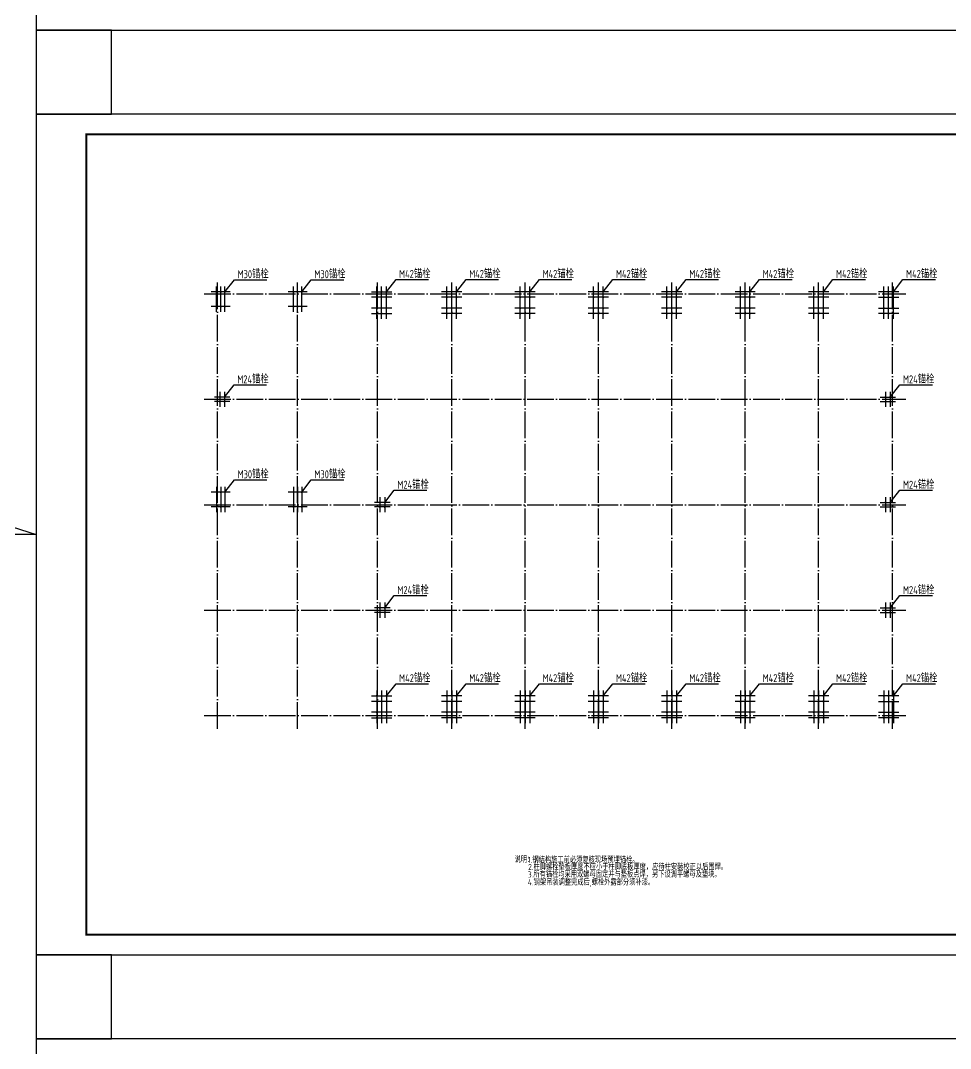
# Model space of a CAD drawing. Extents: x 9752569 to 9923256, y 1590558 to 2510207.
# Drawn here: x 9810635 to 9880338, y 2196545 to 2273595 of the extents above; entities that cross this region are included whole.
import ezdxf

# ---------------------------------------------------------------- set-up
doc = ezdxf.new("R2010")
doc.units = 0
doc.header["$LTSCALE"] = 1000
doc.header["$MEASUREMENT"] = 0
doc.linetypes.add('DOTE', pattern=[2.42, 2, -0.2, 0.02, -0.2])
for name, color, linetype in [('10', 7, 'CONTINUOUS'), ('DOTE', 8, 'DOTE'), ('PUB_TEXT', 7, 'CONTINUOUS'), ('PUB_TITLE', 4, 'CONTINUOUS'), ('一般文字', 6, 'CONTINUOUS')]:
    doc.layers.add(name, color=color, linetype=linetype)
doc.styles.add('TSSD_DIMENSION', font='atssdeng.shx', dxfattribs={"width": 0.7, "bigfont": 'atssdchn.shx'})
doc.styles.add('TSSD_REIN', font='atssdeng.shx', dxfattribs={"width": 0.7, "bigfont": 'atssdchn.shx'})

msp = doc.modelspace()

# ---------------------------------------------------------------- linework, layer by layer
at = {"layer": '10', "color": 1}
for p, q in [((9826350.8, 2253252.4), (9824931.1, 2253252.4)), ((9825331.1, 2251752.4), (9825331.1, 2253652.1)), ((9825641, 2251752.4), (9825641, 2253652.1)), ((9825950.8, 2251752.4), (9825950.8, 2253652.1)), ((9832111, 2253252.4), (9830691.3, 2253252.4)), ((9831091.3, 2251752.4), (9831091.3, 2253652.1)), ((9831401.1, 2251752.4), (9831401.1, 2253652.1)), ((9831711, 2251752.4), (9831711, 2253652.1)), ((9836941.1, 2253272.4), (9838460.8, 2253272.4)), ((9837341.1, 2251232.4), (9837341.1, 2253672.1)), ((9837701, 2251232.4), (9837701, 2253672.1)), ((9838060.8, 2251232.4), (9838060.8, 2253672.1)), ((9843711, 2253272.4), (9842191.3, 2253272.4)), ((9842591.3, 2251232.4), (9842591.3, 2253672.1)), ((9842951.1, 2251232.4), (9842951.1, 2253672.1)), ((9843311, 2251232.4), (9843311, 2253672.1)), ((9849211, 2253272.4), (9847691.3, 2253272.4)), ((9848091.3, 2251232.4), (9848091.3, 2253672.1)), ((9848451.1, 2251232.4), (9848451.1, 2253672.1)), ((9848811, 2251232.4), (9848811, 2253672.1)), ((9854711, 2253272.4), (9853191.3, 2253272.4)), ((9853591.3, 2251232.4), (9853591.3, 2253672.1)), ((9853951.1, 2251232.4), (9853951.1, 2253672.1)), ((9854311, 2251232.4), (9854311, 2253672.1)), ((9860211, 2253272.4), (9858691.3, 2253272.4)), ((9859091.3, 2251232.4), (9859091.3, 2253672.1)), ((9859451.1, 2251232.4), (9859451.1, 2253672.1)), ((9859811, 2251232.4), (9859811, 2253672.1)), ((9865711, 2253272.4), (9864191.3, 2253272.4)), ((9864591.3, 2251232.4), (9864591.3, 2253672.1)), ((9864951.1, 2251232.4), (9864951.1, 2253672.1)), ((9865311, 2251232.4), (9865311, 2253672.1)), ((9871211, 2253272.4), (9869691.3, 2253272.4)), ((9870091.3, 2251232.4), (9870091.3, 2253672.1)), ((9870451.1, 2251232.4), (9870451.1, 2253672.1)), ((9870811, 2251232.4), (9870811, 2253672.1)), ((9876461.1, 2253272.4), (9874941.4, 2253272.4)), ((9875341.4, 2251232.4), (9875341.4, 2253672.1)), ((9875701.3, 2251232.4), (9875701.3, 2253672.1)), ((9876061.1, 2251232.4), (9876061.1, 2253672.1)), ((9838460.8, 2252862.4), (9836941.1, 2252862.4)), ((9843711, 2252862.4), (9842191.3, 2252862.4)), ((9849211, 2252862.4), (9847691.3, 2252862.4)), ((9854711, 2252862.4), (9853191.3, 2252862.4)), ((9860211, 2252862.4), (9858691.3, 2252862.4)), ((9865711, 2252862.4), (9864191.3, 2252862.4)), ((9871211, 2252862.4), (9869691.3, 2252862.4)), ((9874941.4, 2252862.4), (9876461.1, 2252862.4)), ((9826350.8, 2252152.4), (9824931.1, 2252152.4)), ((9832111, 2252152.4), (9830691.3, 2252152.4)), ((9838460.8, 2252042.4), (9836941.1, 2252042.4)), ((9836941.1, 2251632.4), (9838460.8, 2251632.4)), ((9843711, 2252042.4), (9842191.3, 2252042.4)), ((9843711, 2251632.4), (9842191.3, 2251632.4)), ((9849211, 2252042.4), (9847691.3, 2252042.4)), ((9849211, 2251632.4), (9847691.3, 2251632.4)), ((9854711, 2252042.4), (9853191.3, 2252042.4)), ((9854711, 2251632.4), (9853191.3, 2251632.4)), ((9860211, 2252042.4), (9858691.3, 2252042.4)), ((9860211, 2251632.4), (9858691.3, 2251632.4)), ((9865711, 2252042.4), (9864191.3, 2252042.4)), ((9865711, 2251632.4), (9864191.3, 2251632.4)), ((9871211, 2252042.4), (9869691.3, 2252042.4)), ((9871211, 2251632.4), (9869691.3, 2251632.4)), ((9874941.4, 2252042.4), (9876461.1, 2252042.4)), ((9876461.1, 2251632.4), (9874941.4, 2251632.4)), ((9826330.8, 2245372.2), (9825171.1, 2245372.2)), ((9825571.1, 2245772.2), (9825571.1, 2244632.6)), ((9825930.8, 2245772.2), (9825930.8, 2244632.6)), ((9875071.4, 2245372.2), (9876231.1, 2245372.2)), ((9875471.4, 2245772.2), (9875471.4, 2244632.6)), ((9875831.1, 2245772.2), (9875831.1, 2244632.6)), ((9826330.8, 2245032.2), (9825171.1, 2245032.2)), ((9875071.4, 2245032.2), (9876231.1, 2245032.2)), ((9825331.1, 2238652.4), (9825331.1, 2236752.7)), ((9825641, 2238652.4), (9825641, 2236752.7)), ((9825950.8, 2238652.4), (9825950.8, 2236752.7)), ((9831091.3, 2238652.4), (9831091.3, 2236752.7)), ((9831401.1, 2238652.4), (9831401.1, 2236752.7)), ((9831711, 2238652.4), (9831711, 2236752.7)), ((9826350.8, 2238252.4), (9824931.1, 2238252.4)), ((9832111, 2238252.4), (9830691.3, 2238252.4)), ((9837571.1, 2237872.2), (9837571.1, 2236732.6)), ((9837930.8, 2237872.2), (9837930.8, 2236732.6)), ((9875471.4, 2237872.2), (9875471.4, 2236732.6)), ((9875831.1, 2237872.2), (9875831.1, 2236732.6)), ((9826350.8, 2237152.4), (9824931.1, 2237152.4)), ((9832111, 2237152.4), (9830691.3, 2237152.4)), ((9838330.8, 2237472.2), (9837171.1, 2237472.2)), ((9838330.8, 2237132.2), (9837171.1, 2237132.2)), ((9875071.4, 2237472.2), (9876231.1, 2237472.2)), ((9875071.4, 2237132.2), (9876231.1, 2237132.2)), ((9837571.1, 2229972.2), (9837571.1, 2228832.6)), ((9837930.8, 2229972.2), (9837930.8, 2228832.6)), ((9875471.4, 2229972.2), (9875471.4, 2228832.6)), ((9875831.1, 2229972.2), (9875831.1, 2228832.6)), ((9838330.8, 2229572.2), (9837171.1, 2229572.2)), ((9838330.8, 2229232.2), (9837171.1, 2229232.2)), ((9875071.4, 2229572.2), (9876231.1, 2229572.2)), ((9875071.4, 2229232.2), (9876231.1, 2229232.2)), ((9836941.1, 2222972.4), (9838460.8, 2222972.4)), ((9837341.1, 2223372.4), (9837341.1, 2220932.7)), ((9837701, 2223372.4), (9837701, 2220932.7)), ((9838060.8, 2223372.4), (9838060.8, 2220932.7)), ((9843711, 2222972.4), (9842191.3, 2222972.4)), ((9842591.3, 2223372.4), (9842591.3, 2220932.7)), ((9842951.1, 2223372.4), (9842951.1, 2220932.7)), ((9843311, 2223372.4), (9843311, 2220932.7)), ((9849211, 2222972.4), (9847691.3, 2222972.4)), ((9848091.3, 2223372.4), (9848091.3, 2220932.7)), ((9848451.1, 2223372.4), (9848451.1, 2220932.7)), ((9848811, 2223372.4), (9848811, 2220932.7)), ((9854711, 2222972.4), (9853191.3, 2222972.4)), ((9853591.3, 2223372.4), (9853591.3, 2220932.7)), ((9853951.1, 2223372.4), (9853951.1, 2220932.7)), ((9854311, 2223372.4), (9854311, 2220932.7)), ((9860211, 2222972.4), (9858691.3, 2222972.4)), ((9859091.3, 2223372.4), (9859091.3, 2220932.7)), ((9859451.1, 2223372.4), (9859451.1, 2220932.7)), ((9859811, 2223372.4), (9859811, 2220932.7)), ((9865711, 2222972.4), (9864191.3, 2222972.4)), ((9864591.3, 2223372.4), (9864591.3, 2220932.7)), ((9864951.1, 2223372.4), (9864951.1, 2220932.7)), ((9865311, 2223372.4), (9865311, 2220932.7)), ((9871211, 2222972.4), (9869691.3, 2222972.4)), ((9870091.3, 2223372.4), (9870091.3, 2220932.7)), ((9870451.1, 2223372.4), (9870451.1, 2220932.7)), ((9870811, 2223372.4), (9870811, 2220932.7)), ((9876461.1, 2222972.4), (9874941.4, 2222972.4)), ((9875341.4, 2223372.4), (9875341.4, 2220932.7)), ((9875701.3, 2223372.4), (9875701.3, 2220932.7)), ((9876061.1, 2223372.4), (9876061.1, 2220932.7)), ((9838460.8, 2222562.4), (9836941.1, 2222562.4)), ((9843711, 2222562.4), (9842191.3, 2222562.4)), ((9849211, 2222562.4), (9847691.3, 2222562.4)), ((9854711, 2222562.4), (9853191.3, 2222562.4)), ((9860211, 2222562.4), (9858691.3, 2222562.4)), ((9865711, 2222562.4), (9864191.3, 2222562.4)), ((9871211, 2222562.4), (9869691.3, 2222562.4)), ((9874941.4, 2222562.4), (9876461.1, 2222562.4)), ((9838460.8, 2221742.4), (9836941.1, 2221742.4)), ((9843711, 2221742.4), (9842191.3, 2221742.4)), ((9849211, 2221742.4), (9847691.3, 2221742.4)), ((9854711, 2221742.4), (9853191.3, 2221742.4)), ((9860211, 2221742.4), (9858691.3, 2221742.4)), ((9865711, 2221742.4), (9864191.3, 2221742.4)), ((9871211, 2221742.4), (9869691.3, 2221742.4)), ((9874941.4, 2221742.4), (9876461.1, 2221742.4)), ((9836941.1, 2221332.4), (9838460.8, 2221332.4)), ((9843711, 2221332.4), (9842191.3, 2221332.4)), ((9849211, 2221332.4), (9847691.3, 2221332.4)), ((9854711, 2221332.4), (9853191.3, 2221332.4)), ((9860211, 2221332.4), (9858691.3, 2221332.4)), ((9865711, 2221332.4), (9864191.3, 2221332.4)), ((9871211, 2221332.4), (9869691.3, 2221332.4)), ((9876461.1, 2221332.4), (9874941.4, 2221332.4))]:
    msp.add_line(p, q, dxfattribs=at)
at = {"layer": '10', "const_width": 75}
for points in [[(9825293.6, 2253252.4, -1), (9825368.6, 2253252.4, -1), (9825293.6, 2253252.4, -1)], [(9825603.5, 2253252.4, -1), (9825678.5, 2253252.4, -1), (9825603.5, 2253252.4, -1)], [(9825913.3, 2253252.4, -1), (9825988.3, 2253252.4, -1), (9825913.3, 2253252.4, -1)], [(9831053.8, 2253252.4, -1), (9831128.8, 2253252.4, -1), (9831053.8, 2253252.4, -1)], [(9831363.6, 2253252.4, -1), (9831438.6, 2253252.4, -1), (9831363.6, 2253252.4, -1)], [(9831673.5, 2253252.4, -1), (9831748.5, 2253252.4, -1), (9831673.5, 2253252.4, -1)], [(9837378.6, 2253272.4, 1), (9837303.6, 2253272.4, 1), (9837378.6, 2253272.4, 1)], [(9837738.5, 2253272.4, 1), (9837663.5, 2253272.4, 1), (9837738.5, 2253272.4, 1)], [(9838098.3, 2253272.4, 1), (9838023.3, 2253272.4, 1), (9838098.3, 2253272.4, 1)], [(9842553.8, 2253272.4, -1), (9842628.8, 2253272.4, -1), (9842553.8, 2253272.4, -1)], [(9842913.6, 2253272.4, -1), (9842988.6, 2253272.4, -1), (9842913.6, 2253272.4, -1)], [(9843273.5, 2253272.4, -1), (9843348.5, 2253272.4, -1), (9843273.5, 2253272.4, -1)], [(9848053.8, 2253272.4, -1), (9848128.8, 2253272.4, -1), (9848053.8, 2253272.4, -1)], [(9848413.6, 2253272.4, -1), (9848488.6, 2253272.4, -1), (9848413.6, 2253272.4, -1)], [(9848773.5, 2253272.4, -1), (9848848.5, 2253272.4, -1), (9848773.5, 2253272.4, -1)], [(9853553.8, 2253272.4, -1), (9853628.8, 2253272.4, -1), (9853553.8, 2253272.4, -1)], [(9853913.6, 2253272.4, -1), (9853988.6, 2253272.4, -1), (9853913.6, 2253272.4, -1)], [(9854273.5, 2253272.4, -1), (9854348.5, 2253272.4, -1), (9854273.5, 2253272.4, -1)], [(9859053.8, 2253272.4, -1), (9859128.8, 2253272.4, -1), (9859053.8, 2253272.4, -1)], [(9859413.6, 2253272.4, -1), (9859488.6, 2253272.4, -1), (9859413.6, 2253272.4, -1)], [(9859773.5, 2253272.4, -1), (9859848.5, 2253272.4, -1), (9859773.5, 2253272.4, -1)], [(9864553.8, 2253272.4, -1), (9864628.8, 2253272.4, -1), (9864553.8, 2253272.4, -1)], [(9864913.6, 2253272.4, -1), (9864988.6, 2253272.4, -1), (9864913.6, 2253272.4, -1)], [(9865273.5, 2253272.4, -1), (9865348.5, 2253272.4, -1), (9865273.5, 2253272.4, -1)], [(9870053.8, 2253272.4, -1), (9870128.8, 2253272.4, -1), (9870053.8, 2253272.4, -1)], [(9870413.6, 2253272.4, -1), (9870488.6, 2253272.4, -1), (9870413.6, 2253272.4, -1)], [(9870773.5, 2253272.4, -1), (9870848.5, 2253272.4, -1), (9870773.5, 2253272.4, -1)], [(9875303.9, 2253272.4, -1), (9875378.9, 2253272.4, -1), (9875303.9, 2253272.4, -1)], [(9875663.8, 2253272.4, -1), (9875738.8, 2253272.4, -1), (9875663.8, 2253272.4, -1)], [(9876023.6, 2253272.4, -1), (9876098.6, 2253272.4, -1), (9876023.6, 2253272.4, -1)], [(9825293.6, 2252152.4, -1), (9825368.6, 2252152.4, -1), (9825293.6, 2252152.4, -1)], [(9825603.5, 2252152.4, -1), (9825678.5, 2252152.4, -1), (9825603.5, 2252152.4, -1)], [(9825913.3, 2252152.4, -1), (9825988.3, 2252152.4, -1), (9825913.3, 2252152.4, -1)], [(9831053.8, 2252152.4, -1), (9831128.8, 2252152.4, -1), (9831053.8, 2252152.4, -1)], [(9831363.6, 2252152.4, -1), (9831438.6, 2252152.4, -1), (9831363.6, 2252152.4, -1)], [(9831673.5, 2252152.4, -1), (9831748.5, 2252152.4, -1), (9831673.5, 2252152.4, -1)], [(9837303.6, 2252862.4, -1), (9837378.6, 2252862.4, -1), (9837303.6, 2252862.4, -1)], [(9838023.3, 2252862.4, -1), (9838098.3, 2252862.4, -1), (9838023.3, 2252862.4, -1)], [(9842553.8, 2252862.4, -1), (9842628.8, 2252862.4, -1), (9842553.8, 2252862.4, -1)], [(9843273.5, 2252862.4, -1), (9843348.5, 2252862.4, -1), (9843273.5, 2252862.4, -1)], [(9848053.8, 2252862.4, -1), (9848128.8, 2252862.4, -1), (9848053.8, 2252862.4, -1)], [(9848773.5, 2252862.4, -1), (9848848.5, 2252862.4, -1), (9848773.5, 2252862.4, -1)], [(9853553.8, 2252862.4, -1), (9853628.8, 2252862.4, -1), (9853553.8, 2252862.4, -1)], [(9854273.5, 2252862.4, -1), (9854348.5, 2252862.4, -1), (9854273.5, 2252862.4, -1)], [(9859053.8, 2252862.4, -1), (9859128.8, 2252862.4, -1), (9859053.8, 2252862.4, -1)], [(9859773.5, 2252862.4, -1), (9859848.5, 2252862.4, -1), (9859773.5, 2252862.4, -1)], [(9864553.8, 2252862.4, -1), (9864628.8, 2252862.4, -1), (9864553.8, 2252862.4, -1)], [(9865273.5, 2252862.4, -1), (9865348.5, 2252862.4, -1), (9865273.5, 2252862.4, -1)], [(9870053.8, 2252862.4, -1), (9870128.8, 2252862.4, -1), (9870053.8, 2252862.4, -1)], [(9870773.5, 2252862.4, -1), (9870848.5, 2252862.4, -1), (9870773.5, 2252862.4, -1)], [(9875378.9, 2252862.4, 1), (9875303.9, 2252862.4, 1), (9875378.9, 2252862.4, 1)], [(9876098.6, 2252862.4, 1), (9876023.6, 2252862.4, 1), (9876098.6, 2252862.4, 1)], [(9837303.6, 2252042.4, -1), (9837378.6, 2252042.4, -1), (9837303.6, 2252042.4, -1)], [(9837378.6, 2251632.4, 1), (9837303.6, 2251632.4, 1), (9837378.6, 2251632.4, 1)], [(9837738.5, 2251632.4, 1), (9837663.5, 2251632.4, 1), (9837738.5, 2251632.4, 1)], [(9838023.3, 2252042.4, -1), (9838098.3, 2252042.4, -1), (9838023.3, 2252042.4, -1)], [(9838098.3, 2251632.4, 1), (9838023.3, 2251632.4, 1), (9838098.3, 2251632.4, 1)], [(9842553.8, 2252042.4, -1), (9842628.8, 2252042.4, -1), (9842553.8, 2252042.4, -1)], [(9842553.8, 2251632.4, -1), (9842628.8, 2251632.4, -1), (9842553.8, 2251632.4, -1)], [(9842913.6, 2251632.4, -1), (9842988.6, 2251632.4, -1), (9842913.6, 2251632.4, -1)], [(9843273.5, 2252042.4, -1), (9843348.5, 2252042.4, -1), (9843273.5, 2252042.4, -1)], [(9843273.5, 2251632.4, -1), (9843348.5, 2251632.4, -1), (9843273.5, 2251632.4, -1)], [(9848053.8, 2252042.4, -1), (9848128.8, 2252042.4, -1), (9848053.8, 2252042.4, -1)], [(9848053.8, 2251632.4, -1), (9848128.8, 2251632.4, -1), (9848053.8, 2251632.4, -1)], [(9848413.6, 2251632.4, -1), (9848488.6, 2251632.4, -1), (9848413.6, 2251632.4, -1)], [(9848773.5, 2252042.4, -1), (9848848.5, 2252042.4, -1), (9848773.5, 2252042.4, -1)], [(9848773.5, 2251632.4, -1), (9848848.5, 2251632.4, -1), (9848773.5, 2251632.4, -1)], [(9853553.8, 2252042.4, -1), (9853628.8, 2252042.4, -1), (9853553.8, 2252042.4, -1)], [(9853553.8, 2251632.4, -1), (9853628.8, 2251632.4, -1), (9853553.8, 2251632.4, -1)], [(9853913.6, 2251632.4, -1), (9853988.6, 2251632.4, -1), (9853913.6, 2251632.4, -1)], [(9854273.5, 2252042.4, -1), (9854348.5, 2252042.4, -1), (9854273.5, 2252042.4, -1)], [(9854273.5, 2251632.4, -1), (9854348.5, 2251632.4, -1), (9854273.5, 2251632.4, -1)], [(9859053.8, 2252042.4, -1), (9859128.8, 2252042.4, -1), (9859053.8, 2252042.4, -1)], [(9859053.8, 2251632.4, -1), (9859128.8, 2251632.4, -1), (9859053.8, 2251632.4, -1)], [(9859413.6, 2251632.4, -1), (9859488.6, 2251632.4, -1), (9859413.6, 2251632.4, -1)], [(9859773.5, 2252042.4, -1), (9859848.5, 2252042.4, -1), (9859773.5, 2252042.4, -1)], [(9859773.5, 2251632.4, -1), (9859848.5, 2251632.4, -1), (9859773.5, 2251632.4, -1)], [(9864553.8, 2252042.4, -1), (9864628.8, 2252042.4, -1), (9864553.8, 2252042.4, -1)], [(9864553.8, 2251632.4, -1), (9864628.8, 2251632.4, -1), (9864553.8, 2251632.4, -1)], [(9864913.6, 2251632.4, -1), (9864988.6, 2251632.4, -1), (9864913.6, 2251632.4, -1)], [(9865273.5, 2252042.4, -1), (9865348.5, 2252042.4, -1), (9865273.5, 2252042.4, -1)], [(9865273.5, 2251632.4, -1), (9865348.5, 2251632.4, -1), (9865273.5, 2251632.4, -1)], [(9870053.8, 2252042.4, -1), (9870128.8, 2252042.4, -1), (9870053.8, 2252042.4, -1)], [(9870053.8, 2251632.4, -1), (9870128.8, 2251632.4, -1), (9870053.8, 2251632.4, -1)], [(9870413.6, 2251632.4, -1), (9870488.6, 2251632.4, -1), (9870413.6, 2251632.4, -1)], [(9870773.5, 2252042.4, -1), (9870848.5, 2252042.4, -1), (9870773.5, 2252042.4, -1)], [(9870773.5, 2251632.4, -1), (9870848.5, 2251632.4, -1), (9870773.5, 2251632.4, -1)], [(9875378.9, 2252042.4, 1), (9875303.9, 2252042.4, 1), (9875378.9, 2252042.4, 1)], [(9875303.9, 2251632.4, -1), (9875378.9, 2251632.4, -1), (9875303.9, 2251632.4, -1)], [(9875663.8, 2251632.4, -1), (9875738.8, 2251632.4, -1), (9875663.8, 2251632.4, -1)], [(9876098.6, 2252042.4, 1), (9876023.6, 2252042.4, 1), (9876098.6, 2252042.4, 1)], [(9876023.6, 2251632.4, -1), (9876098.6, 2251632.4, -1), (9876023.6, 2251632.4, -1)], [(9825571.1, 2245334.7, 1), (9825571.1, 2245409.7, 1), (9825571.1, 2245334.7, 1)], [(9825930.8, 2245334.7, 1), (9825930.8, 2245409.7, 1), (9825930.8, 2245334.7, 1)], [(9875471.4, 2245334.7, -1), (9875471.4, 2245409.7, -1), (9875471.4, 2245334.7, -1)], [(9875831.1, 2245334.7, -1), (9875831.1, 2245409.7, -1), (9875831.1, 2245334.7, -1)], [(9825571.1, 2244994.7, 1), (9825571.1, 2245069.7, 1), (9825571.1, 2244994.7, 1)], [(9825930.8, 2244994.7, 1), (9825930.8, 2245069.7, 1), (9825930.8, 2244994.7, 1)], [(9875471.4, 2244994.7, -1), (9875471.4, 2245069.7, -1), (9875471.4, 2244994.7, -1)], [(9875831.1, 2244994.7, -1), (9875831.1, 2245069.7, -1), (9875831.1, 2244994.7, -1)], [(9825293.6, 2238252.4, 1), (9825368.6, 2238252.4, 1), (9825293.6, 2238252.4, 1)], [(9825603.5, 2238252.4, 1), (9825678.5, 2238252.4, 1), (9825603.5, 2238252.4, 1)], [(9825913.3, 2238252.4, 1), (9825988.3, 2238252.4, 1), (9825913.3, 2238252.4, 1)], [(9831053.8, 2238252.4, 1), (9831128.8, 2238252.4, 1), (9831053.8, 2238252.4, 1)], [(9831363.6, 2238252.4, 1), (9831438.6, 2238252.4, 1), (9831363.6, 2238252.4, 1)], [(9831673.5, 2238252.4, 1), (9831748.5, 2238252.4, 1), (9831673.5, 2238252.4, 1)], [(9837571.1, 2237434.7, 1), (9837571.1, 2237509.7, 1), (9837571.1, 2237434.7, 1)], [(9837930.8, 2237434.7, 1), (9837930.8, 2237509.7, 1), (9837930.8, 2237434.7, 1)], [(9875471.4, 2237434.7, -1), (9875471.4, 2237509.7, -1), (9875471.4, 2237434.7, -1)], [(9875831.1, 2237434.7, -1), (9875831.1, 2237509.7, -1), (9875831.1, 2237434.7, -1)], [(9825293.6, 2237152.4, 1), (9825368.6, 2237152.4, 1), (9825293.6, 2237152.4, 1)], [(9825603.5, 2237152.4, 1), (9825678.5, 2237152.4, 1), (9825603.5, 2237152.4, 1)], [(9825913.3, 2237152.4, 1), (9825988.3, 2237152.4, 1), (9825913.3, 2237152.4, 1)], [(9831053.8, 2237152.4, 1), (9831128.8, 2237152.4, 1), (9831053.8, 2237152.4, 1)], [(9831363.6, 2237152.4, 1), (9831438.6, 2237152.4, 1), (9831363.6, 2237152.4, 1)], [(9831673.5, 2237152.4, 1), (9831748.5, 2237152.4, 1), (9831673.5, 2237152.4, 1)], [(9837571.1, 2237094.7, 1), (9837571.1, 2237169.7, 1), (9837571.1, 2237094.7, 1)], [(9837930.8, 2237094.7, 1), (9837930.8, 2237169.7, 1), (9837930.8, 2237094.7, 1)], [(9875471.4, 2237094.7, -1), (9875471.4, 2237169.7, -1), (9875471.4, 2237094.7, -1)], [(9875831.1, 2237094.7, -1), (9875831.1, 2237169.7, -1), (9875831.1, 2237094.7, -1)], [(9837571.1, 2229534.7, 1), (9837571.1, 2229609.7, 1), (9837571.1, 2229534.7, 1)], [(9837571.1, 2229194.7, 1), (9837571.1, 2229269.7, 1), (9837571.1, 2229194.7, 1)], [(9837930.8, 2229534.7, 1), (9837930.8, 2229609.7, 1), (9837930.8, 2229534.7, 1)], [(9837930.8, 2229194.7, 1), (9837930.8, 2229269.7, 1), (9837930.8, 2229194.7, 1)], [(9875471.4, 2229534.7, -1), (9875471.4, 2229609.7, -1), (9875471.4, 2229534.7, -1)], [(9875471.4, 2229194.7, -1), (9875471.4, 2229269.7, -1), (9875471.4, 2229194.7, -1)], [(9875831.1, 2229534.7, -1), (9875831.1, 2229609.7, -1), (9875831.1, 2229534.7, -1)], [(9875831.1, 2229194.7, -1), (9875831.1, 2229269.7, -1), (9875831.1, 2229194.7, -1)], [(9837378.6, 2222972.4, -1), (9837303.6, 2222972.4, -1), (9837378.6, 2222972.4, -1)], [(9837738.5, 2222972.4, -1), (9837663.5, 2222972.4, -1), (9837738.5, 2222972.4, -1)], [(9838098.3, 2222972.4, -1), (9838023.3, 2222972.4, -1), (9838098.3, 2222972.4, -1)], [(9842553.8, 2222972.4, 1), (9842628.8, 2222972.4, 1), (9842553.8, 2222972.4, 1)], [(9842913.6, 2222972.4, 1), (9842988.6, 2222972.4, 1), (9842913.6, 2222972.4, 1)], [(9843273.5, 2222972.4, 1), (9843348.5, 2222972.4, 1), (9843273.5, 2222972.4, 1)], [(9848053.8, 2222972.4, 1), (9848128.8, 2222972.4, 1), (9848053.8, 2222972.4, 1)], [(9848413.6, 2222972.4, 1), (9848488.6, 2222972.4, 1), (9848413.6, 2222972.4, 1)], [(9848773.5, 2222972.4, 1), (9848848.5, 2222972.4, 1), (9848773.5, 2222972.4, 1)], [(9853553.8, 2222972.4, 1), (9853628.8, 2222972.4, 1), (9853553.8, 2222972.4, 1)], [(9853913.6, 2222972.4, 1), (9853988.6, 2222972.4, 1), (9853913.6, 2222972.4, 1)], [(9854273.5, 2222972.4, 1), (9854348.5, 2222972.4, 1), (9854273.5, 2222972.4, 1)], [(9859053.8, 2222972.4, 1), (9859128.8, 2222972.4, 1), (9859053.8, 2222972.4, 1)], [(9859413.6, 2222972.4, 1), (9859488.6, 2222972.4, 1), (9859413.6, 2222972.4, 1)], [(9859773.5, 2222972.4, 1), (9859848.5, 2222972.4, 1), (9859773.5, 2222972.4, 1)], [(9864553.8, 2222972.4, 1), (9864628.8, 2222972.4, 1), (9864553.8, 2222972.4, 1)], [(9864913.6, 2222972.4, 1), (9864988.6, 2222972.4, 1), (9864913.6, 2222972.4, 1)], [(9865273.5, 2222972.4, 1), (9865348.5, 2222972.4, 1), (9865273.5, 2222972.4, 1)], [(9870053.8, 2222972.4, 1), (9870128.8, 2222972.4, 1), (9870053.8, 2222972.4, 1)], [(9870413.6, 2222972.4, 1), (9870488.6, 2222972.4, 1), (9870413.6, 2222972.4, 1)], [(9870773.5, 2222972.4, 1), (9870848.5, 2222972.4, 1), (9870773.5, 2222972.4, 1)], [(9875303.9, 2222972.4, 1), (9875378.9, 2222972.4, 1), (9875303.9, 2222972.4, 1)], [(9875663.8, 2222972.4, 1), (9875738.8, 2222972.4, 1), (9875663.8, 2222972.4, 1)], [(9876023.6, 2222972.4, 1), (9876098.6, 2222972.4, 1), (9876023.6, 2222972.4, 1)], [(9837303.6, 2222562.4, 1), (9837378.6, 2222562.4, 1), (9837303.6, 2222562.4, 1)], [(9838023.3, 2222562.4, 1), (9838098.3, 2222562.4, 1), (9838023.3, 2222562.4, 1)], [(9842553.8, 2222562.4, 1), (9842628.8, 2222562.4, 1), (9842553.8, 2222562.4, 1)], [(9843273.5, 2222562.4, 1), (9843348.5, 2222562.4, 1), (9843273.5, 2222562.4, 1)], [(9848053.8, 2222562.4, 1), (9848128.8, 2222562.4, 1), (9848053.8, 2222562.4, 1)], [(9848773.5, 2222562.4, 1), (9848848.5, 2222562.4, 1), (9848773.5, 2222562.4, 1)], [(9853553.8, 2222562.4, 1), (9853628.8, 2222562.4, 1), (9853553.8, 2222562.4, 1)], [(9854273.5, 2222562.4, 1), (9854348.5, 2222562.4, 1), (9854273.5, 2222562.4, 1)], [(9859053.8, 2222562.4, 1), (9859128.8, 2222562.4, 1), (9859053.8, 2222562.4, 1)], [(9859773.5, 2222562.4, 1), (9859848.5, 2222562.4, 1), (9859773.5, 2222562.4, 1)], [(9864553.8, 2222562.4, 1), (9864628.8, 2222562.4, 1), (9864553.8, 2222562.4, 1)], [(9865273.5, 2222562.4, 1), (9865348.5, 2222562.4, 1), (9865273.5, 2222562.4, 1)], [(9870053.8, 2222562.4, 1), (9870128.8, 2222562.4, 1), (9870053.8, 2222562.4, 1)], [(9870773.5, 2222562.4, 1), (9870848.5, 2222562.4, 1), (9870773.5, 2222562.4, 1)], [(9875378.9, 2222562.4, -1), (9875303.9, 2222562.4, -1), (9875378.9, 2222562.4, -1)], [(9876098.6, 2222562.4, -1), (9876023.6, 2222562.4, -1), (9876098.6, 2222562.4, -1)], [(9837303.6, 2221742.4, 1), (9837378.6, 2221742.4, 1), (9837303.6, 2221742.4, 1)], [(9837378.6, 2221332.4, -1), (9837303.6, 2221332.4, -1), (9837378.6, 2221332.4, -1)], [(9837738.5, 2221332.4, -1), (9837663.5, 2221332.4, -1), (9837738.5, 2221332.4, -1)], [(9838023.3, 2221742.4, 1), (9838098.3, 2221742.4, 1), (9838023.3, 2221742.4, 1)], [(9838098.3, 2221332.4, -1), (9838023.3, 2221332.4, -1), (9838098.3, 2221332.4, -1)], [(9842553.8, 2221742.4, 1), (9842628.8, 2221742.4, 1), (9842553.8, 2221742.4, 1)], [(9842553.8, 2221332.4, 1), (9842628.8, 2221332.4, 1), (9842553.8, 2221332.4, 1)], [(9842913.6, 2221332.4, 1), (9842988.6, 2221332.4, 1), (9842913.6, 2221332.4, 1)], [(9843273.5, 2221742.4, 1), (9843348.5, 2221742.4, 1), (9843273.5, 2221742.4, 1)], [(9843273.5, 2221332.4, 1), (9843348.5, 2221332.4, 1), (9843273.5, 2221332.4, 1)], [(9848053.8, 2221742.4, 1), (9848128.8, 2221742.4, 1), (9848053.8, 2221742.4, 1)], [(9848053.8, 2221332.4, 1), (9848128.8, 2221332.4, 1), (9848053.8, 2221332.4, 1)], [(9848413.6, 2221332.4, 1), (9848488.6, 2221332.4, 1), (9848413.6, 2221332.4, 1)], [(9848773.5, 2221742.4, 1), (9848848.5, 2221742.4, 1), (9848773.5, 2221742.4, 1)], [(9848773.5, 2221332.4, 1), (9848848.5, 2221332.4, 1), (9848773.5, 2221332.4, 1)], [(9853553.8, 2221742.4, 1), (9853628.8, 2221742.4, 1), (9853553.8, 2221742.4, 1)], [(9853553.8, 2221332.4, 1), (9853628.8, 2221332.4, 1), (9853553.8, 2221332.4, 1)], [(9853913.6, 2221332.4, 1), (9853988.6, 2221332.4, 1), (9853913.6, 2221332.4, 1)], [(9854273.5, 2221742.4, 1), (9854348.5, 2221742.4, 1), (9854273.5, 2221742.4, 1)], [(9854273.5, 2221332.4, 1), (9854348.5, 2221332.4, 1), (9854273.5, 2221332.4, 1)], [(9859053.8, 2221742.4, 1), (9859128.8, 2221742.4, 1), (9859053.8, 2221742.4, 1)], [(9859053.8, 2221332.4, 1), (9859128.8, 2221332.4, 1), (9859053.8, 2221332.4, 1)], [(9859413.6, 2221332.4, 1), (9859488.6, 2221332.4, 1), (9859413.6, 2221332.4, 1)], [(9859773.5, 2221742.4, 1), (9859848.5, 2221742.4, 1), (9859773.5, 2221742.4, 1)], [(9859773.5, 2221332.4, 1), (9859848.5, 2221332.4, 1), (9859773.5, 2221332.4, 1)], [(9864553.8, 2221742.4, 1), (9864628.8, 2221742.4, 1), (9864553.8, 2221742.4, 1)], [(9864553.8, 2221332.4, 1), (9864628.8, 2221332.4, 1), (9864553.8, 2221332.4, 1)], [(9864913.6, 2221332.4, 1), (9864988.6, 2221332.4, 1), (9864913.6, 2221332.4, 1)], [(9865273.5, 2221742.4, 1), (9865348.5, 2221742.4, 1), (9865273.5, 2221742.4, 1)], [(9865273.5, 2221332.4, 1), (9865348.5, 2221332.4, 1), (9865273.5, 2221332.4, 1)], [(9870053.8, 2221742.4, 1), (9870128.8, 2221742.4, 1), (9870053.8, 2221742.4, 1)], [(9870053.8, 2221332.4, 1), (9870128.8, 2221332.4, 1), (9870053.8, 2221332.4, 1)], [(9870413.6, 2221332.4, 1), (9870488.6, 2221332.4, 1), (9870413.6, 2221332.4, 1)], [(9870773.5, 2221742.4, 1), (9870848.5, 2221742.4, 1), (9870773.5, 2221742.4, 1)], [(9870773.5, 2221332.4, 1), (9870848.5, 2221332.4, 1), (9870773.5, 2221332.4, 1)], [(9875378.9, 2221742.4, -1), (9875303.9, 2221742.4, -1), (9875378.9, 2221742.4, -1)], [(9875303.9, 2221332.4, 1), (9875378.9, 2221332.4, 1), (9875303.9, 2221332.4, 1)], [(9875663.8, 2221332.4, 1), (9875738.8, 2221332.4, 1), (9875663.8, 2221332.4, 1)], [(9876098.6, 2221742.4, -1), (9876023.6, 2221742.4, -1), (9876098.6, 2221742.4, -1)], [(9876023.6, 2221332.4, 1), (9876098.6, 2221332.4, 1), (9876023.6, 2221332.4, 1)]]:
    msp.add_lwpolyline(points, format="xyb", close=True, dxfattribs=at)
at = {"layer": 'DOTE'}
for p, q in [((9825401.1, 2220502.4), (9825401.1, 2254102.4)), ((9825401.1, 2220502.4), (9825401.1, 2254102.4)), ((9831401.1, 2220502.4), (9831401.1, 2254102.4)), ((9837401.1, 2220502.4), (9837401.1, 2254102.4)), ((9842951.1, 2220502.4), (9842951.1, 2254102.4)), ((9848451.1, 2220502.4), (9848451.1, 2254102.4)), ((9853951.1, 2220502.4), (9853951.1, 2254102.4)), ((9859451.1, 2220502.4), (9859451.1, 2254102.4)), ((9864951.1, 2220502.4), (9864951.1, 2254102.4)), ((9870451.1, 2220502.4), (9870451.1, 2254102.4)), ((9876001.1, 2220502.4), (9876001.1, 2254102.4)), ((9824401.1, 2253102.4), (9877001.1, 2253102.4)), ((9824401.1, 2253102.4), (9877001.1, 2253102.4)), ((9824401.1, 2245202.4), (9877001.1, 2245202.4)), ((9824401.1, 2237302.4), (9877001.1, 2237302.4)), ((9824401.1, 2229402.4), (9877001.1, 2229402.4)), ((9824401.1, 2221502.4), (9877001.1, 2221502.4))]:
    msp.add_line(p, q, dxfattribs=at)
at = {"layer": 'PUB_TITLE'}
for points in [[(9811805.5, 2272882.4), (9900905.5, 2272882.4), (9900905.5, 2335882.4), (9811805.5, 2335882.4)], [(9811805.5, 2203569.9), (9923255.5, 2203569.9), (9923255.5, 2266569.9), (9811805.5, 2266569.9)], [(9811805.5, 2134257.5), (9900905.5, 2134257.5), (9900905.5, 2197257.5), (9811805.5, 2197257.5)]]:
    msp.add_lwpolyline(points, close=True, dxfattribs=at)
at = {"layer": 'PUB_TITLE', "color": 1}
for points in [[(9811805.5, 2266569.9), (9817449, 2266569.9), (9817449, 2272882.4), (9811805.5, 2272882.4)], [(9811805.5, 2197257.5), (9817449, 2197257.5), (9817449, 2203569.9), (9811805.5, 2203569.9)]]:
    msp.add_lwpolyline(points, close=True, dxfattribs=at)
at = {"layer": 'PUB_TITLE', "const_width": 150}
msp.add_lwpolyline([(9815555.5, 2205069.9), (9921755.5, 2205069.9), (9921755.5, 2265069.9), (9815555.5, 2265069.9)], close=True, dxfattribs=at)
at = {"layer": 'PUB_TITLE', "color": 6}
msp.add_lwpolyline([(9803252.5, 2237802.7), (9811805.5, 2235069.9), (9752569, 2235069.9)], dxfattribs=at)
at = {"layer": '一般文字', "color": 5}
for points in [[(9825950.8, 2253252.4), (9826668.9, 2254165.9), (9829101.8, 2254165.9)], [(9831711, 2253252.4), (9832429, 2254165.9), (9834861.9, 2254165.9)], [(9838060.8, 2253272.4), (9838778.9, 2254185.9), (9841211.8, 2254185.9)], [(9843311, 2253272.4), (9844029, 2254185.9), (9846461.9, 2254185.9)], [(9848811, 2253272.4), (9849529, 2254185.9), (9851961.9, 2254185.9)], [(9854311, 2253272.4), (9855029, 2254185.9), (9857461.9, 2254185.9)], [(9859811, 2253272.4), (9860529, 2254185.9), (9862961.9, 2254185.9)], [(9865311, 2253272.4), (9866029, 2254185.9), (9868461.9, 2254185.9)], [(9870811, 2253272.4), (9871529, 2254185.9), (9873961.9, 2254185.9)], [(9876061.1, 2253272.4), (9876779.2, 2254185.9), (9879212.1, 2254185.9)], [(9825930.8, 2245372.2), (9826648.9, 2246285.8), (9829081.8, 2246285.8)], [(9875831.1, 2245372.2), (9876549.2, 2246285.8), (9878982.1, 2246285.8)], [(9825950.8, 2238252.7), (9826668.9, 2239166.3), (9829101.8, 2239166.3)], [(9831711, 2238252.7), (9832429, 2239166.3), (9834861.9, 2239166.3)], [(9837930.8, 2237472.2), (9838648.9, 2238385.8), (9841081.8, 2238385.8)], [(9875831.1, 2237472.2), (9876549.2, 2238385.8), (9878982.1, 2238385.8)], [(9837930.8, 2229572.2), (9838648.9, 2230485.8), (9841081.8, 2230485.8)], [(9875831.1, 2229572.2), (9876549.2, 2230485.8), (9878982.1, 2230485.8)], [(9838060.8, 2222972.7), (9838778.9, 2223886.3), (9841211.8, 2223886.3)], [(9843311, 2222972.7), (9844029, 2223886.3), (9846461.9, 2223886.3)], [(9848811, 2222972.7), (9849529, 2223886.3), (9851961.9, 2223886.3)], [(9854311, 2222972.7), (9855029, 2223886.3), (9857461.9, 2223886.3)], [(9859811, 2222972.7), (9860529, 2223886.3), (9862961.9, 2223886.3)], [(9865311, 2222972.7), (9866029, 2223886.3), (9868461.9, 2223886.3)], [(9870811, 2222972.7), (9871529, 2223886.3), (9873961.9, 2223886.3)], [(9876061.1, 2222972.7), (9876779.2, 2223886.3), (9879212.1, 2223886.3)]]:
    msp.add_lwpolyline(points, dxfattribs=at)

# ---------------------------------------------------------------- texts
at = {"layer": 'PUB_TEXT', "style": 'TSSD_DIMENSION', "width": 0.8}
for s, p in [('说明：', (9847672.6, 2210477.4)), ('1.钢结构施工前必须复核现场预埋锚栓。', (9848669.9, 2210454.2)), ('3.所有锚栓均采用双螺母固定并与垫板点焊，另下设调平螺母及垫块。', (9848656.7, 2209362.1)), ('2.柱脚螺栓垫板厚度不应小于柱脚底板厚度，应待柱安装校正以后围焊。', (9848679.2, 2209922.2)), ('4.钢架吊装调整完成后,螺栓外露部分须补漆。', (9848656.7, 2208768.3))]:
    msp.add_text(s, height=450, dxfattribs=at).set_placement(p)
at = {"layer": '一般文字', "color": 5, "style": 'TSSD_REIN', "width": 0.8}
for s, p in [('M30锚栓', (9826904.7, 2254280.6)), ('M30锚栓', (9832664.9, 2254280.6)), ('M42锚栓', (9839014.7, 2254300.6)), ('M42锚栓', (9844264.9, 2254300.6)), ('M42锚栓', (9849764.9, 2254300.6)), ('M42锚栓', (9855264.9, 2254300.6)), ('M42锚栓', (9860764.9, 2254300.6)), ('M42锚栓', (9866264.9, 2254300.6)), ('M42锚栓', (9871764.9, 2254300.6)), ('M42锚栓', (9877015, 2254300.6)), ('M24锚栓', (9826884.7, 2246400.4)), ('M24锚栓', (9876785, 2246400.4)), ('M30锚栓', (9826904.7, 2239280.9)), ('M30锚栓', (9832664.9, 2239280.9)), ('M24锚栓', (9838884.7, 2238500.4)), ('M24锚栓', (9876785, 2238500.4)), ('M24锚栓', (9838884.7, 2230600.4)), ('M24锚栓', (9876785, 2230600.4)), ('M42锚栓', (9839014.7, 2224000.9)), ('M42锚栓', (9844264.9, 2224000.9)), ('M42锚栓', (9849764.9, 2224000.9)), ('M42锚栓', (9855264.9, 2224000.9)), ('M42锚栓', (9860764.9, 2224000.9)), ('M42锚栓', (9866264.9, 2224000.9)), ('M42锚栓', (9871764.9, 2224000.9)), ('M42锚栓', (9877015, 2224000.9))]:
    msp.add_text(s, height=600, dxfattribs=at).set_placement(p)

doc.saveas('drawing.dxf')
